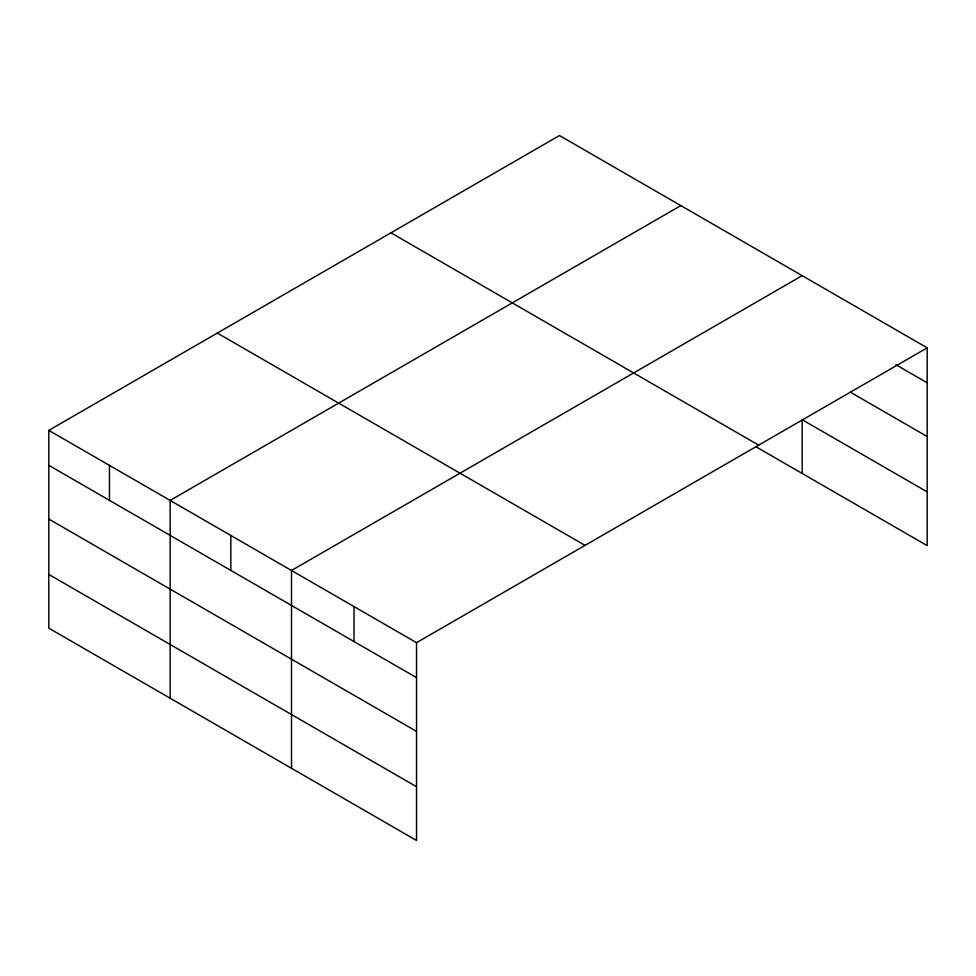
<?xml version="1.0" encoding="UTF-8"?>
<svg xmlns="http://www.w3.org/2000/svg" width="976" height="976" viewBox="0 0 976 976"><rect width="100%" height="100%" fill="white"/><g stroke="black" fill="none" stroke-linecap="round" stroke-linejoin="round"><path stroke-width="1.46" d="M927.2 347.846L559.468 135.53L48.8 430.367L48.8 628.154L416.532 840.47L416.532 642.672L927.2 347.846L927.2 545.633L755.997 446.801M680.821 205.594L170.153 500.42L170.153 698.218M802.174 275.659L291.507 570.484L291.507 768.283M895.944 364.756L927.2 382.799M850.364 392.181L927.2 436.54M927.2 491.904L802.174 419.717L802.174 473.458M390.949 232.825L758.681 445.141M217.319 333.072L585.051 545.377M48.8 430.367L416.532 642.672M48.8 465.32L416.532 677.637M48.8 519.061L416.532 731.366M48.8 574.425L416.532 786.729M354.02 606.584L354.02 641.537M230.824 535.458L230.824 570.423M109.471 465.393L109.471 500.359"/></g></svg>
